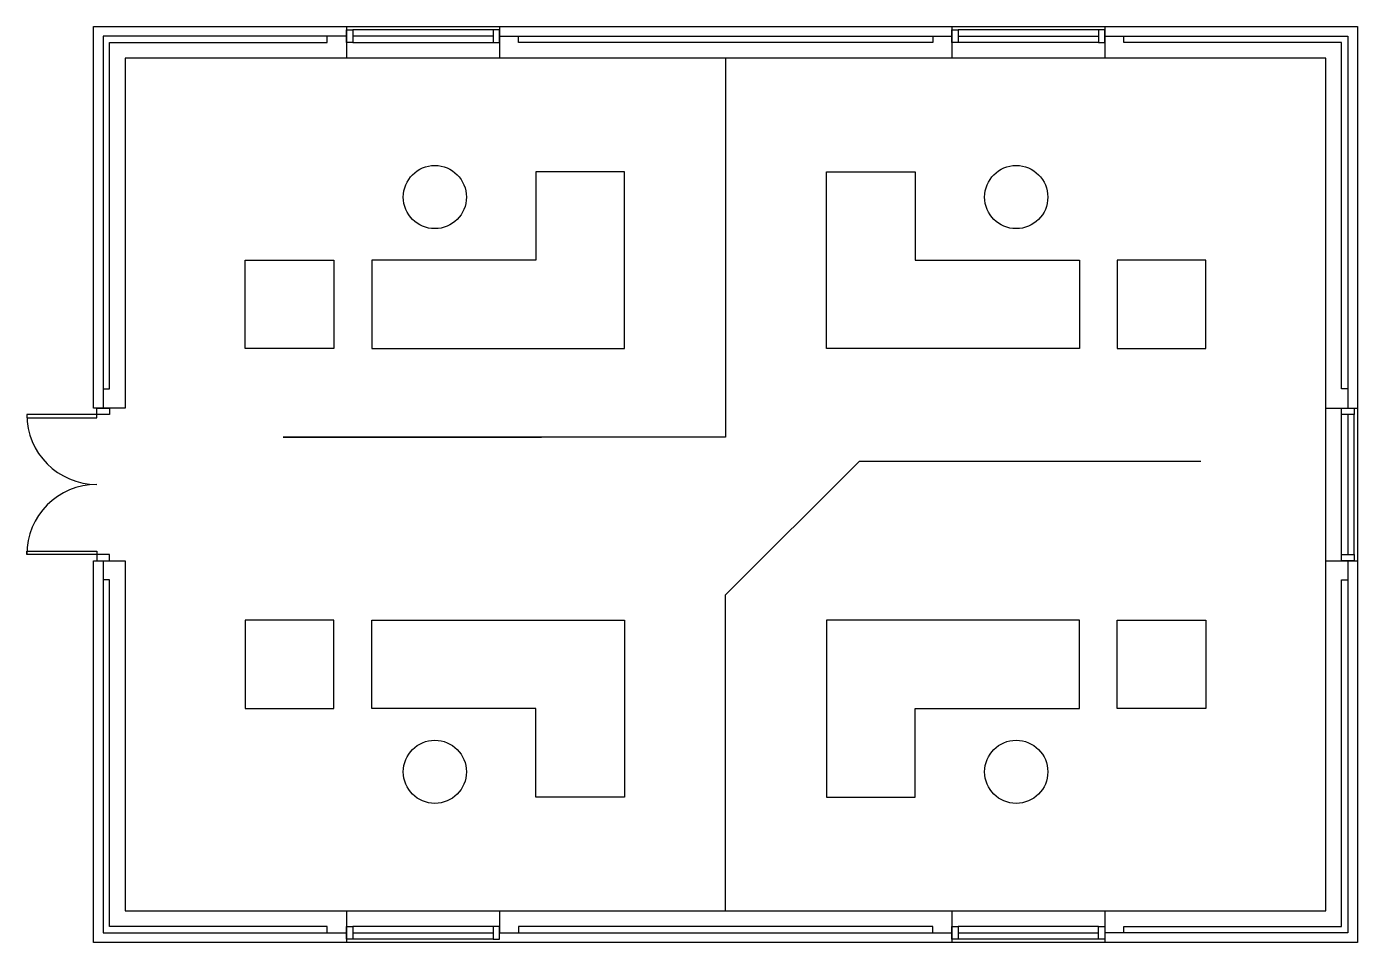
# Model space of a CAD drawing. Extents: x -23 to 10507, y 266 to 7516.
import ezdxf

# ---------------------------------------------------------------- set-up
doc = ezdxf.new("R2010")
doc.units = 0
doc.header["$LTSCALE"] = 5
doc.header["$MEASUREMENT"] = 0
doc.layers.get('0').update_dxf_attribs({"linetype": 'CONTINUOUS'})
for name, color, linetype in [('CAVITYWALL', 5, 'CONTINUOUS'), ('DOOR', 2, 'CONTINUOUS'), ('OUTERWALL', 7, 'CONTINUOUS'), ('WINDOW', 2, 'CONTINUOUS')]:
    doc.layers.add(name, color=color, linetype=linetype)

msp = doc.modelspace()

# ---------------------------------------------------------------- linework, layer by layer
for p, q in [((5507, 7266), (5507, 4266)), ((4707, 6366), (4007, 6366)), ((4007, 6366), (4007, 5666)), ((4707, 4966), (4707, 6366)), ((6307, 4966), (6307, 6366)), ((6307, 6366), (7007, 6366)), ((7007, 6366), (7007, 5666)), ((1707, 4966), (1707, 5666)), ((1707, 5666), (2407, 5666)), ((2407, 5666), (2407, 4966)), ((4007, 5666), (2707, 5666)), ((2707, 5666), (2707, 4966)), ((7007, 5666), (8307, 5666)), ((8307, 5666), (8307, 4966)), ((9307, 5666), (8607, 5666)), ((8607, 5666), (8607, 4966)), ((9307, 4966), (9307, 5666)), ((2407, 4966), (1707, 4966)), ((2707, 4966), (4707, 4966)), ((8307, 4966), (6307, 4966)), ((8607, 4966), (9307, 4966)), ((5507, 4266), (2007, 4266)), ((2007, 4266), (4050, 4266)), ((5507, 3016), (6567, 4076)), ((6567, 4076), (9267, 4076)), ((5507, 516), (5507, 3016)), ((1707, 2816), (1707, 2116)), ((2407, 2816), (1707, 2816)), ((2407, 2116), (2407, 2816)), ((2707, 2816), (4707, 2816)), ((2707, 2116), (2707, 2816)), ((4707, 2816), (4707, 1416)), ((8307, 2816), (6307, 2816)), ((6307, 2816), (6307, 1416)), ((8307, 2116), (8307, 2816)), ((8607, 2116), (8607, 2816)), ((8607, 2816), (9307, 2816)), ((9307, 2816), (9307, 2116)), ((1707, 2116), (2407, 2116)), ((4007, 2116), (2707, 2116)), ((4007, 1416), (4007, 2116)), ((7007, 1416), (7007, 2116)), ((7007, 2116), (8307, 2116)), ((9307, 2116), (8607, 2116)), ((4707, 1416), (4007, 1416)), ((6307, 1416), (7007, 1416))]:
    msp.add_line(p, q)
for centre in [(3207, 6166), (7807, 6166), (3207, 1616), (7807, 1616)]:
    msp.add_circle(centre, 250)
at = {"layer": 'CAVITYWALL'}
for p, q in [((2506, 7441), (582, 7441)), ((582, 7441), (582, 4497)), ((632, 4647), (632, 7391)), ((632, 7391), (2356, 7391)), ((2356, 7391), (2356, 7441)), ((3718, 7441), (7296, 7441)), ((3868, 7391), (3868, 7441)), ((7146, 7391), (3868, 7391)), ((7146, 7441), (7146, 7391)), ((8508, 7441), (10432, 7441)), ((8658, 7391), (8658, 7441)), ((10382, 7391), (8658, 7391)), ((10382, 4647), (10382, 7391)), ((10432, 7441), (10432, 4497)), ((582, 4647), (632, 4647)), ((10432, 4647), (10382, 4647)), ((582, 3285), (582, 341)), ((10432, 3285), (10432, 341)), ((632, 3135), (582, 3135)), ((632, 391), (632, 3135)), ((10382, 391), (10382, 3135)), ((10382, 3135), (10432, 3135)), ((582, 341), (2506, 341)), ((2356, 391), (632, 391)), ((2356, 341), (2356, 391)), ((3718, 341), (7296, 341)), ((7146, 391), (3868, 391)), ((3868, 391), (3868, 341)), ((7146, 341), (7146, 391)), ((10432, 341), (8508, 341)), ((8658, 341), (8658, 391)), ((8658, 391), (10382, 391))]:
    msp.add_line(p, q, dxfattribs=at)
at = {"layer": 'DOOR'}
for p, q in [((532, 4446), (-23, 4446)), ((-23, 4446), (-23, 4419)), ((532, 4446), (532, 4496)), ((532, 4496), (632, 4496)), ((632, 4446), (532, 4446)), ((532, 4419), (532, 4446)), ((632, 4496), (632, 4446)), ((-23, 4419), (532, 4419)), ((-23, 3336), (-23, 3363)), ((-23, 3363), (532, 3363)), ((532, 3336), (-23, 3336)), ((532, 3363), (532, 3336)), ((632, 3336), (532, 3336)), ((532, 3336), (532, 3286)), ((532, 3286), (632, 3286)), ((632, 3286), (632, 3336))]:
    msp.add_line(p, q, dxfattribs=at)
for centre, start, end in [((532, 4446), 180, 270), ((532, 3336), 90, 180)]:
    msp.add_arc(centre, 555, start, end, dxfattribs=at)
at = {"layer": 'OUTERWALL'}
for p, q in [((507, 4496), (507, 7516)), ((507, 7516), (10507, 7516)), ((2507, 7516), (2507, 7266)), ((3717, 7516), (3717, 7266)), ((7297, 7516), (7297, 7266)), ((8507, 7516), (8507, 7266)), ((10507, 7516), (10507, 266)), ((10257, 7266), (757, 7266)), ((757, 7266), (757, 4496)), ((10257, 516), (10257, 7266)), ((757, 4496), (507, 4496)), ((10257, 4496), (10507, 4496)), ((507, 266), (507, 3286)), ((507, 3286), (757, 3286)), ((757, 3286), (757, 516)), ((10257, 3286), (10507, 3286)), ((757, 516), (10257, 516)), ((2507, 516), (2507, 266)), ((3717, 516), (3718, 341)), ((7297, 516), (7297, 266)), ((8507, 516), (8507, 266)), ((10507, 266), (507, 266))]:
    msp.add_line(p, q, dxfattribs=at)
at = {"layer": 'WINDOW'}
for p, q in [((2507, 7491), (2557, 7491)), ((2507, 7391), (2507, 7491)), ((2557, 7491), (2557, 7391)), ((3667, 7491), (2557, 7491)), ((3717, 7491), (3667, 7491)), ((3667, 7491), (3667, 7391)), ((3717, 7391), (3717, 7491)), ((7297, 7491), (7347, 7491)), ((7297, 7391), (7297, 7491)), ((7347, 7491), (7347, 7391)), ((8457, 7491), (7347, 7491)), ((8507, 7491), (8457, 7491)), ((8457, 7491), (8457, 7391)), ((8507, 7391), (8507, 7491)), ((2557, 7391), (2507, 7391)), ((3667, 7441), (2557, 7441)), ((2557, 7391), (3667, 7391)), ((3667, 7391), (3717, 7391)), ((7347, 7391), (7297, 7391)), ((7347, 7441), (8457, 7441)), ((8457, 7391), (7347, 7391)), ((8457, 7391), (8507, 7391)), ((10382, 4496), (10482, 4496)), ((10382, 4446), (10382, 4496)), ((10482, 4446), (10382, 4446)), ((10382, 3336), (10382, 4446)), ((10432, 4446), (10432, 3336)), ((10482, 4496), (10482, 4446)), ((10482, 3336), (10482, 4446)), ((10382, 3336), (10482, 3336)), ((10382, 3286), (10382, 3336)), ((10482, 3286), (10382, 3286)), ((10482, 3336), (10482, 3286)), ((2507, 391), (2557, 391)), ((2507, 291), (2507, 391)), ((2557, 391), (2557, 291)), ((3667, 391), (2557, 391)), ((2557, 341), (3667, 341)), ((3717, 391), (3667, 391)), ((3667, 391), (3667, 291)), ((3717, 291), (3717, 391)), ((7297, 391), (7347, 391)), ((7297, 291), (7297, 391)), ((7347, 391), (7347, 291)), ((8457, 391), (7347, 391)), ((7347, 341), (8457, 341)), ((8457, 391), (8507, 391)), ((8457, 291), (8457, 391)), ((8507, 391), (8507, 291)), ((2557, 291), (2507, 291)), ((3667, 291), (2557, 291)), ((3667, 291), (3717, 291)), ((7347, 291), (7297, 291)), ((8457, 291), (7347, 291)), ((8507, 291), (8457, 291))]:
    msp.add_line(p, q, dxfattribs=at)

doc.saveas('drawing.dxf')
